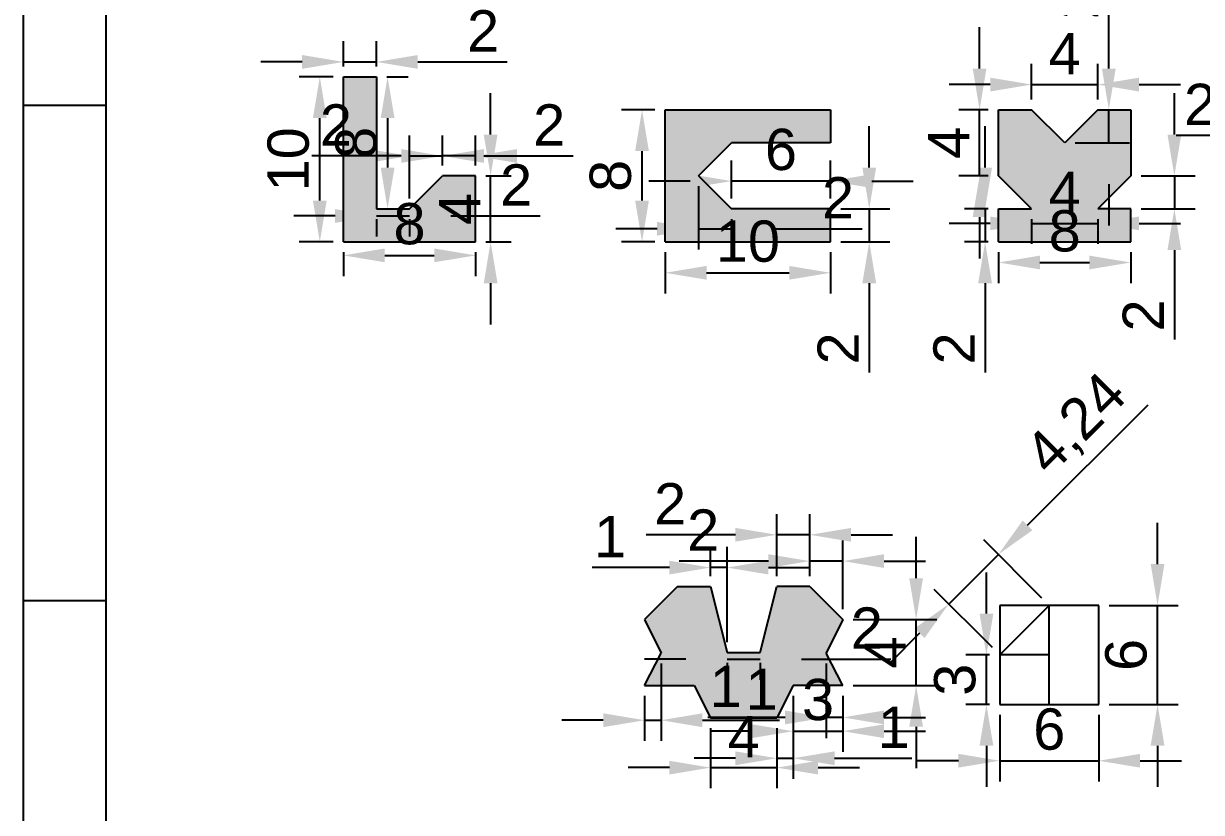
# Model space of a CAD drawing. Header units: millimetres. Extents: x 2695 to 2807, y 1181 to 1327.
# Drawn here: x 2695.4 to 2766.6, y 1241 to 1288.8 of the extents above; entities that cross this region are included whole.
import ezdxf

# ---------------------------------------------------------------- set-up
doc = ezdxf.new("R2010")
doc.units = ezdxf.units.MM
doc.styles.get("Standard").update_dxf_attribs({"font": 'arial.ttf'})
doc.dimstyles.new('ISO-25', dxfattribs={"dimtxt": 2.5, "dimasz": 2.5, "dimexe": 1.25, "dimexo": 0.625, "dimtad": 1, "dimtxsty": 'Standard', "dimcen": 2.5, "dimadec": 0, "dimazin": 0, "dimtfac": 1, "dimtmove": 0, "dimatfit": 3, "dimfxl": 1, "dimarcsym": 0})

# ---------------------------------------------------------------- blocks, each defined once
blk = doc.blocks.new('*D3')
at = {"color": 0, "lineweight": -2, "transparency": 16777216}
for p, q in [((2714.088, 1285.556), (2712.035, 1285.556)), ((2713.285, 1278.056), (2713.285, 1283.056)), ((2714.088, 1275.556), (2712.035, 1275.556))]:
    blk.add_line(p, q, dxfattribs=at)
at = {"color": 0, "transparency": 16777216}
for points in [[(2712.868, 1283.056), (2713.701, 1283.056), (2713.285, 1285.556)], [(2712.868, 1278.056), (2713.701, 1278.056), (2713.285, 1275.556)]]:
    blk.add_solid(points, dxfattribs=at)
at = {"layer": 'Defpoints', "color": 0, "transparency": 16777216}
for p in [(2713.285, 1285.556), (2714.713, 1285.556), (2714.713, 1275.556)]:
    blk.add_point(p, dxfattribs=at)
at = {"color": 0, "transparency": 16777216, "insert": (2711.383, 1280.556), "char_height": 2.5, "attachment_point": 5, "rotation": 90}
blk.add_mtext('10', dxfattribs=at)
blk = doc.blocks.new('*D4')
at = {"color": 0, "lineweight": -2, "transparency": 16777216}
for p, q in [((2714.713, 1286.181), (2714.713, 1287.707)), ((2716.713, 1286.181), (2716.713, 1287.707)), ((2712.213, 1286.457), (2709.713, 1286.457)), ((2714.713, 1286.457), (2716.713, 1286.457)), ((2719.213, 1286.457), (2724.619, 1286.457))]:
    blk.add_line(p, q, dxfattribs=at)
at = {"color": 0, "transparency": 16777216}
for points in [[(2712.213, 1286.874), (2712.213, 1286.041), (2714.713, 1286.457)], [(2719.213, 1286.874), (2719.213, 1286.041), (2716.713, 1286.457)]]:
    blk.add_solid(points, dxfattribs=at)
at = {"layer": 'Defpoints', "color": 0, "transparency": 16777216}
for p in [(2716.713, 1286.457), (2714.713, 1285.556), (2716.713, 1285.556)]:
    blk.add_point(p, dxfattribs=at)
at = {"color": 0, "transparency": 16777216, "insert": (2723.166, 1288.337), "char_height": 2.5, "attachment_point": 5}
blk.add_mtext('2', dxfattribs=at)
blk = doc.blocks.new('*D5')
at = {"color": 0, "lineweight": -2, "transparency": 16777216}
for p, q in [((2717.338, 1285.556), (2718.637, 1285.556)), ((2717.387, 1283.056), (2717.387, 1280.056)), ((2717.338, 1277.556), (2718.637, 1277.556))]:
    blk.add_line(p, q, dxfattribs=at)
at = {"color": 0, "transparency": 16777216}
for points in [[(2716.97, 1283.056), (2717.804, 1283.056), (2717.387, 1285.556)], [(2716.97, 1280.056), (2717.804, 1280.056), (2717.387, 1277.556)]]:
    blk.add_solid(points, dxfattribs=at)
at = {"layer": 'Defpoints', "color": 0, "transparency": 16777216}
for p in [(2716.713, 1285.556), (2716.713, 1277.556), (2717.387, 1277.556)]:
    blk.add_point(p, dxfattribs=at)
at = {"color": 0, "transparency": 16777216, "insert": (2715.486, 1281.556), "char_height": 2.5, "attachment_point": 5, "rotation": 90}
blk.add_mtext('8', dxfattribs=at)
blk = doc.blocks.new('*D6')
at = {"color": 0, "lineweight": -2, "transparency": 16777216}
for p, q in [((2714.213, 1277.125), (2711.713, 1277.125)), ((2716.713, 1277.125), (2718.713, 1277.125)), ((2716.713, 1276.931), (2716.713, 1275.875)), ((2718.713, 1276.931), (2718.713, 1275.875)), ((2721.213, 1277.125), (2726.619, 1277.125))]:
    blk.add_line(p, q, dxfattribs=at)
at = {"color": 0, "transparency": 16777216}
for points in [[(2714.213, 1277.541), (2714.213, 1276.708), (2716.713, 1277.125)], [(2721.213, 1277.541), (2721.213, 1276.708), (2718.713, 1277.125)]]:
    blk.add_solid(points, dxfattribs=at)
at = {"layer": 'Defpoints', "color": 0, "transparency": 16777216}
for p in [(2716.713, 1277.556), (2718.713, 1277.556), (2718.713, 1277.125)]:
    blk.add_point(p, dxfattribs=at)
at = {"color": 0, "transparency": 16777216, "insert": (2725.166, 1279.005), "char_height": 2.5, "attachment_point": 5}
blk.add_mtext('2', dxfattribs=at)
blk = doc.blocks.new('*D7')
at = {"color": 0, "lineweight": -2, "transparency": 16777216}
for p, q in [((2718.713, 1278.181), (2718.713, 1282.01)), ((2720.713, 1280.181), (2720.713, 1282.01)), ((2716.213, 1280.76), (2713.713, 1280.76)), ((2718.713, 1280.76), (2720.713, 1280.76)), ((2723.213, 1280.76), (2728.619, 1280.76))]:
    blk.add_line(p, q, dxfattribs=at)
at = {"color": 0, "transparency": 16777216}
for points in [[(2716.213, 1281.177), (2716.213, 1280.344), (2718.713, 1280.76)], [(2723.213, 1281.177), (2723.213, 1280.344), (2720.713, 1280.76)]]:
    blk.add_solid(points, dxfattribs=at)
at = {"layer": 'Defpoints', "color": 0, "transparency": 16777216}
for p in [(2720.713, 1280.76), (2720.713, 1279.556), (2718.713, 1277.556)]:
    blk.add_point(p, dxfattribs=at)
at = {"color": 0, "transparency": 16777216, "insert": (2727.166, 1282.64), "char_height": 2.5, "attachment_point": 5}
blk.add_mtext('2', dxfattribs=at)
blk = doc.blocks.new('*D8')
at = {"color": 0, "lineweight": -2, "transparency": 16777216}
for p, q in [((2720.713, 1280.181), (2720.713, 1282.01)), ((2722.713, 1280.181), (2722.713, 1282.01)), ((2718.213, 1280.76), (2712.808, 1280.76)), ((2722.713, 1280.76), (2720.713, 1280.76)), ((2725.213, 1280.76), (2727.713, 1280.76))]:
    blk.add_line(p, q, dxfattribs=at)
at = {"color": 0, "transparency": 16777216}
for points in [[(2718.213, 1281.177), (2718.213, 1280.344), (2720.713, 1280.76)], [(2725.213, 1281.177), (2725.213, 1280.344), (2722.713, 1280.76)]]:
    blk.add_solid(points, dxfattribs=at)
at = {"layer": 'Defpoints', "color": 0, "transparency": 16777216}
for p in [(2720.713, 1280.76), (2720.713, 1279.556), (2722.713, 1279.556)]:
    blk.add_point(p, dxfattribs=at)
at = {"color": 0, "transparency": 16777216, "insert": (2714.261, 1282.64), "char_height": 2.5, "attachment_point": 5}
blk.add_mtext('2', dxfattribs=at)
blk = doc.blocks.new('*D9')
at = {"color": 0, "lineweight": -2, "transparency": 16777216}
for p, q in [((2723.622, 1282.056), (2723.622, 1284.556)), ((2723.338, 1279.556), (2724.872, 1279.556)), ((2723.622, 1275.556), (2723.622, 1279.556)), ((2723.338, 1275.556), (2724.872, 1275.556)), ((2723.622, 1273.056), (2723.622, 1270.556))]:
    blk.add_line(p, q, dxfattribs=at)
at = {"color": 0, "transparency": 16777216}
for points in [[(2723.205, 1282.056), (2724.039, 1282.056), (2723.622, 1279.556)], [(2723.205, 1273.056), (2724.039, 1273.056), (2723.622, 1275.556)]]:
    blk.add_solid(points, dxfattribs=at)
at = {"layer": 'Defpoints', "color": 0, "transparency": 16777216}
for p in [(2722.713, 1279.556), (2723.622, 1279.556), (2722.713, 1275.556)]:
    blk.add_point(p, dxfattribs=at)
at = {"color": 0, "transparency": 16777216, "insert": (2721.747, 1277.556), "char_height": 2.5, "attachment_point": 5, "rotation": 90}
blk.add_mtext('4', dxfattribs=at)
blk = doc.blocks.new('*D10')
at = {"color": 0, "lineweight": -2, "transparency": 16777216}
for p, q in [((2714.713, 1274.931), (2714.713, 1273.489)), ((2717.213, 1274.739), (2720.213, 1274.739)), ((2722.713, 1274.931), (2722.713, 1273.489))]:
    blk.add_line(p, q, dxfattribs=at)
at = {"color": 0, "transparency": 16777216}
for points in [[(2717.213, 1275.156), (2717.213, 1274.323), (2714.713, 1274.739)], [(2720.213, 1275.156), (2720.213, 1274.323), (2722.713, 1274.739)]]:
    blk.add_solid(points, dxfattribs=at)
at = {"layer": 'Defpoints', "color": 0, "transparency": 16777216}
for p in [(2714.713, 1275.556), (2722.713, 1275.556), (2722.713, 1274.739)]:
    blk.add_point(p, dxfattribs=at)
at = {"color": 0, "transparency": 16777216, "insert": (2718.713, 1276.641), "char_height": 2.5, "attachment_point": 5}
blk.add_mtext('8', dxfattribs=at)
blk = doc.blocks.new('*D11')
at = {"color": 0, "lineweight": -2, "transparency": 16777216}
for p, q in [((2733.568, 1283.556), (2731.535, 1283.556)), ((2732.785, 1278.056), (2732.785, 1281.056)), ((2733.568, 1275.556), (2731.535, 1275.556))]:
    blk.add_line(p, q, dxfattribs=at)
at = {"color": 0, "transparency": 16777216}
for points in [[(2732.368, 1281.056), (2733.201, 1281.056), (2732.785, 1283.556)], [(2732.368, 1278.056), (2733.201, 1278.056), (2732.785, 1275.556)]]:
    blk.add_solid(points, dxfattribs=at)
at = {"layer": 'Defpoints', "color": 0, "transparency": 16777216}
for p in [(2732.785, 1283.556), (2734.193, 1283.556), (2734.193, 1275.556)]:
    blk.add_point(p, dxfattribs=at)
at = {"color": 0, "transparency": 16777216, "insert": (2730.883, 1279.556), "char_height": 2.5, "attachment_point": 5, "rotation": 90}
blk.add_mtext('8', dxfattribs=at)
blk = doc.blocks.new('*D12')
at = {"color": 0, "lineweight": -2, "transparency": 16777216}
for p, q in [((2734.193, 1274.931), (2734.193, 1272.434)), ((2744.193, 1274.931), (2744.193, 1272.434)), ((2736.693, 1273.684), (2741.693, 1273.684))]:
    blk.add_line(p, q, dxfattribs=at)
at = {"color": 0, "transparency": 16777216}
for points in [[(2736.693, 1274.101), (2736.693, 1273.267), (2734.193, 1273.684)], [(2741.693, 1274.101), (2741.693, 1273.267), (2744.193, 1273.684)]]:
    blk.add_solid(points, dxfattribs=at)
at = {"layer": 'Defpoints', "color": 0, "transparency": 16777216}
for p in [(2734.193, 1275.556), (2744.193, 1275.556), (2744.193, 1273.684)]:
    blk.add_point(p, dxfattribs=at)
at = {"color": 0, "transparency": 16777216, "insert": (2739.193, 1275.585), "char_height": 2.5, "attachment_point": 5}
blk.add_mtext('10', dxfattribs=at)
blk = doc.blocks.new('*D13')
at = {"color": 0, "lineweight": -2, "transparency": 16777216}
for p, q in [((2746.536, 1280.056), (2746.536, 1282.556)), ((2744.818, 1277.556), (2747.786, 1277.556)), ((2746.536, 1277.556), (2746.536, 1275.556)), ((2744.818, 1275.556), (2747.786, 1275.556)), ((2746.536, 1273.056), (2746.536, 1267.65))]:
    blk.add_line(p, q, dxfattribs=at)
at = {"color": 0, "transparency": 16777216}
for points in [[(2746.12, 1280.056), (2746.953, 1280.056), (2746.536, 1277.556)], [(2746.12, 1273.056), (2746.953, 1273.056), (2746.536, 1275.556)]]:
    blk.add_solid(points, dxfattribs=at)
at = {"layer": 'Defpoints', "color": 0, "transparency": 16777216}
for p in [(2744.193, 1277.556), (2744.193, 1275.556), (2746.536, 1275.556)]:
    blk.add_point(p, dxfattribs=at)
at = {"color": 0, "transparency": 16777216, "insert": (2744.656, 1269.103), "char_height": 2.5, "attachment_point": 5, "rotation": 90}
blk.add_mtext('2', dxfattribs=at)
blk = doc.blocks.new('*D14')
at = {"color": 0, "lineweight": -2, "transparency": 16777216}
for p, q in [((2738.193, 1278.181), (2738.193, 1280.489)), ((2744.193, 1278.181), (2744.193, 1280.489)), ((2735.693, 1279.239), (2733.193, 1279.239)), ((2744.193, 1279.239), (2738.193, 1279.239)), ((2746.693, 1279.239), (2749.193, 1279.239))]:
    blk.add_line(p, q, dxfattribs=at)
at = {"color": 0, "transparency": 16777216}
for points in [[(2735.693, 1279.656), (2735.693, 1278.823), (2738.193, 1279.239)], [(2746.693, 1279.656), (2746.693, 1278.823), (2744.193, 1279.239)]]:
    blk.add_solid(points, dxfattribs=at)
at = {"layer": 'Defpoints', "color": 0, "transparency": 16777216}
for p in [(2738.193, 1279.239), (2738.193, 1277.556), (2744.193, 1277.556)]:
    blk.add_point(p, dxfattribs=at)
at = {"color": 0, "transparency": 16777216, "insert": (2741.193, 1281.141), "char_height": 2.5, "attachment_point": 5}
blk.add_mtext('6', dxfattribs=at)
blk = doc.blocks.new('*D15')
at = {"color": 0, "lineweight": -2, "transparency": 16777216}
for p, q in [((2736.193, 1278.931), (2736.193, 1275.1)), ((2738.193, 1276.931), (2738.193, 1275.1)), ((2733.693, 1276.35), (2731.193, 1276.35)), ((2736.193, 1276.35), (2738.193, 1276.35)), ((2740.693, 1276.35), (2746.099, 1276.35))]:
    blk.add_line(p, q, dxfattribs=at)
at = {"color": 0, "transparency": 16777216}
for points in [[(2733.693, 1276.767), (2733.693, 1275.934), (2736.193, 1276.35)], [(2740.693, 1276.767), (2740.693, 1275.934), (2738.193, 1276.35)]]:
    blk.add_solid(points, dxfattribs=at)
at = {"layer": 'Defpoints', "color": 0, "transparency": 16777216}
for p in [(2736.193, 1279.556), (2738.193, 1277.556), (2738.193, 1276.35)]:
    blk.add_point(p, dxfattribs=at)
at = {"color": 0, "transparency": 16777216, "insert": (2744.646, 1278.231), "char_height": 2.5, "attachment_point": 5}
blk.add_mtext('2', dxfattribs=at)
blk = doc.blocks.new('*D16')
at = {"color": 0, "lineweight": -2, "transparency": 16777216}
for p, q in [((2754.364, 1274.931), (2754.364, 1273.058)), ((2762.364, 1274.931), (2762.364, 1273.058)), ((2756.864, 1274.308), (2759.864, 1274.308))]:
    blk.add_line(p, q, dxfattribs=at)
at = {"color": 0, "transparency": 16777216}
for points in [[(2756.864, 1274.725), (2756.864, 1273.892), (2754.364, 1274.308)], [(2759.864, 1274.725), (2759.864, 1273.892), (2762.364, 1274.308)]]:
    blk.add_solid(points, dxfattribs=at)
at = {"layer": 'Defpoints', "color": 0, "transparency": 16777216}
for p in [(2754.364, 1275.556), (2762.364, 1275.556), (2762.364, 1274.308)]:
    blk.add_point(p, dxfattribs=at)
at = {"color": 0, "transparency": 16777216, "insert": (2758.364, 1276.21), "char_height": 2.5, "attachment_point": 5}
blk.add_mtext('8', dxfattribs=at)
blk = doc.blocks.new('*D17')
at = {"color": 0, "lineweight": -2, "transparency": 16777216}
for p, q in [((2756.364, 1276.931), (2756.364, 1275.429)), ((2760.364, 1276.931), (2760.364, 1275.429)), ((2753.864, 1276.679), (2751.364, 1276.679)), ((2756.364, 1276.679), (2760.364, 1276.679)), ((2762.864, 1276.679), (2765.364, 1276.679))]:
    blk.add_line(p, q, dxfattribs=at)
at = {"color": 0, "transparency": 16777216}
for points in [[(2753.864, 1277.095), (2753.864, 1276.262), (2756.364, 1276.679)], [(2762.864, 1277.095), (2762.864, 1276.262), (2760.364, 1276.679)]]:
    blk.add_solid(points, dxfattribs=at)
at = {"layer": 'Defpoints', "color": 0, "transparency": 16777216}
for p in [(2756.364, 1277.556), (2760.364, 1277.556), (2760.364, 1276.679)]:
    blk.add_point(p, dxfattribs=at)
at = {"color": 0, "transparency": 16777216, "insert": (2758.364, 1278.554), "char_height": 2.5, "attachment_point": 5}
blk.add_mtext('4', dxfattribs=at)
blk = doc.blocks.new('*D18')
at = {"color": 0, "lineweight": -2, "transparency": 16777216}
for p, q in [((2756.364, 1284.181), (2756.364, 1286.336)), ((2760.364, 1284.181), (2760.364, 1286.336)), ((2753.864, 1285.086), (2751.364, 1285.086)), ((2756.364, 1285.086), (2760.364, 1285.086)), ((2762.864, 1285.086), (2765.364, 1285.086))]:
    blk.add_line(p, q, dxfattribs=at)
at = {"color": 0, "transparency": 16777216}
for points in [[(2753.864, 1285.503), (2753.864, 1284.669), (2756.364, 1285.086)], [(2762.864, 1285.503), (2762.864, 1284.669), (2760.364, 1285.086)]]:
    blk.add_solid(points, dxfattribs=at)
at = {"layer": 'Defpoints', "color": 0, "transparency": 16777216}
for p in [(2760.364, 1285.086), (2756.364, 1283.556), (2760.364, 1283.556)]:
    blk.add_point(p, dxfattribs=at)
at = {"color": 0, "transparency": 16777216, "insert": (2758.364, 1286.961), "char_height": 2.5, "attachment_point": 5}
blk.add_mtext('4', dxfattribs=at)
blk = doc.blocks.new('*D19')
at = {"color": 0, "lineweight": -2, "transparency": 16777216}
for p, q in [((2761.036, 1286.056), (2761.036, 1291.462)), ((2760.989, 1283.556), (2762.286, 1283.556)), ((2761.036, 1281.556), (2761.036, 1283.556)), ((2758.989, 1281.556), (2762.286, 1281.556)), ((2761.036, 1279.056), (2761.036, 1276.556))]:
    blk.add_line(p, q, dxfattribs=at)
at = {"color": 0, "transparency": 16777216}
for points in [[(2760.619, 1286.056), (2761.452, 1286.056), (2761.036, 1283.556)], [(2760.619, 1279.056), (2761.452, 1279.056), (2761.036, 1281.556)]]:
    blk.add_solid(points, dxfattribs=at)
at = {"layer": 'Defpoints', "color": 0, "transparency": 16777216}
for p in [(2760.364, 1283.556), (2761.036, 1283.556), (2758.364, 1281.556)]:
    blk.add_point(p, dxfattribs=at)
at = {"color": 0, "transparency": 16777216, "insert": (2759.155, 1290.009), "char_height": 2.5, "attachment_point": 5, "rotation": 90}
blk.add_mtext('2', dxfattribs=at)
blk = doc.blocks.new('*D20')
at = {"color": 0, "lineweight": -2, "transparency": 16777216}
for p, q in [((2765.002, 1282.056), (2765.002, 1284.556)), ((2762.989, 1279.556), (2766.252, 1279.556)), ((2765.002, 1279.556), (2765.002, 1277.556)), ((2762.989, 1277.556), (2766.252, 1277.556)), ((2765.002, 1275.056), (2765.002, 1269.65))]:
    blk.add_line(p, q, dxfattribs=at)
at = {"color": 0, "transparency": 16777216}
for points in [[(2764.585, 1282.056), (2765.418, 1282.056), (2765.002, 1279.556)], [(2764.585, 1275.056), (2765.418, 1275.056), (2765.002, 1277.556)]]:
    blk.add_solid(points, dxfattribs=at)
at = {"layer": 'Defpoints', "color": 0, "transparency": 16777216}
for p in [(2762.364, 1279.556), (2762.364, 1277.556), (2765.002, 1277.556)]:
    blk.add_point(p, dxfattribs=at)
at = {"color": 0, "transparency": 16777216, "insert": (2763.122, 1271.103), "char_height": 2.5, "attachment_point": 5, "rotation": 90}
blk.add_mtext('2', dxfattribs=at)
blk = doc.blocks.new('*D21')
at = {"color": 0, "lineweight": -2, "transparency": 16777216}
for p, q in [((2753.215, 1286.056), (2753.215, 1288.556)), ((2753.739, 1283.556), (2751.965, 1283.556)), ((2753.215, 1279.556), (2753.215, 1283.556)), ((2753.739, 1279.556), (2751.965, 1279.556)), ((2753.215, 1277.056), (2753.215, 1274.556))]:
    blk.add_line(p, q, dxfattribs=at)
at = {"color": 0, "transparency": 16777216}
for points in [[(2752.798, 1286.056), (2753.631, 1286.056), (2753.215, 1283.556)], [(2752.798, 1277.056), (2753.631, 1277.056), (2753.215, 1279.556)]]:
    blk.add_solid(points, dxfattribs=at)
at = {"layer": 'Defpoints', "color": 0, "transparency": 16777216}
for p in [(2753.215, 1283.556), (2754.364, 1283.556), (2754.364, 1279.556)]:
    blk.add_point(p, dxfattribs=at)
at = {"color": 0, "transparency": 16777216, "insert": (2751.34, 1281.556), "char_height": 2.5, "attachment_point": 5, "rotation": 90}
blk.add_mtext('4', dxfattribs=at)
blk = doc.blocks.new('*D22')
at = {"color": 0, "lineweight": -2, "transparency": 16777216}
for p, q in [((2753.548, 1280.056), (2753.548, 1282.556)), ((2753.739, 1277.556), (2752.298, 1277.556)), ((2753.548, 1277.556), (2753.548, 1275.556)), ((2753.739, 1275.556), (2752.298, 1275.556)), ((2753.548, 1273.056), (2753.548, 1267.65))]:
    blk.add_line(p, q, dxfattribs=at)
at = {"color": 0, "transparency": 16777216}
for points in [[(2753.131, 1280.056), (2753.965, 1280.056), (2753.548, 1277.556)], [(2753.131, 1273.056), (2753.965, 1273.056), (2753.548, 1275.556)]]:
    blk.add_solid(points, dxfattribs=at)
at = {"layer": 'Defpoints', "color": 0, "transparency": 16777216}
for p in [(2754.364, 1277.556), (2753.548, 1275.556), (2754.364, 1275.556)]:
    blk.add_point(p, dxfattribs=at)
at = {"color": 0, "transparency": 16777216, "insert": (2751.668, 1269.103), "char_height": 2.5, "attachment_point": 5, "rotation": 90}
blk.add_mtext('2', dxfattribs=at)
blk = doc.blocks.new('*D24')
at = {"color": 0, "lineweight": -2, "transparency": 16777216}
for p, q in [((2773.007, 1282.181), (2773.007, 1283.256)), ((2775.007, 1282.181), (2775.007, 1283.256)), ((2770.507, 1282.006), (2765.101, 1282.006)), ((2775.007, 1282.006), (2773.007, 1282.006)), ((2777.507, 1282.006), (2780.007, 1282.006))]:
    blk.add_line(p, q, dxfattribs=at)
at = {"color": 0, "transparency": 16777216}
for points in [[(2770.507, 1282.423), (2770.507, 1281.59), (2773.007, 1282.006)], [(2777.507, 1282.423), (2777.507, 1281.59), (2775.007, 1282.006)]]:
    blk.add_solid(points, dxfattribs=at)
at = {"layer": 'Defpoints', "color": 0, "transparency": 16777216}
for p in [(2773.007, 1282.006), (2773.007, 1281.556), (2775.007, 1281.556)]:
    blk.add_point(p, dxfattribs=at)
at = {"color": 0, "transparency": 16777216, "insert": (2766.554, 1283.886), "char_height": 2.5, "attachment_point": 5}
blk.add_mtext('2', dxfattribs=at)
blk = doc.blocks.new('*D59')
at = {"color": 0, "lineweight": -2, "transparency": 16777216}
for p, q in [((2736.938, 1246.1), (2736.938, 1242.462)), ((2740.938, 1246.1), (2740.938, 1242.462)), ((2734.438, 1243.712), (2731.938, 1243.712)), ((2736.938, 1243.712), (2740.938, 1243.712)), ((2743.438, 1243.712), (2745.938, 1243.712))]:
    blk.add_line(p, q, dxfattribs=at)
at = {"color": 0, "transparency": 16777216}
for points in [[(2734.438, 1244.128), (2734.438, 1243.295), (2736.938, 1243.712)], [(2743.438, 1244.128), (2743.438, 1243.295), (2740.938, 1243.712)]]:
    blk.add_solid(points, dxfattribs=at)
at = {"layer": 'Defpoints', "color": 0, "transparency": 16777216}
for p in [(2736.938, 1246.725), (2740.938, 1246.725), (2740.938, 1243.712)]:
    blk.add_point(p, dxfattribs=at)
at = {"color": 0, "transparency": 16777216, "insert": (2738.938, 1245.587), "char_height": 2.5, "attachment_point": 5}
blk.add_mtext('4', dxfattribs=at)
blk = doc.blocks.new('*D60')
at = {"color": 0, "lineweight": -2, "transparency": 16777216}
for p, q in [((2741.938, 1248.063), (2741.938, 1243.031)), ((2740.938, 1246.1), (2740.938, 1243.031)), ((2738.438, 1244.281), (2735.938, 1244.281)), ((2740.938, 1244.281), (2741.938, 1244.281)), ((2744.438, 1244.281), (2749.109, 1244.281))]:
    blk.add_line(p, q, dxfattribs=at)
at = {"color": 0, "transparency": 16777216}
for points in [[(2738.438, 1244.698), (2738.438, 1243.864), (2740.938, 1244.281)], [(2744.438, 1244.698), (2744.438, 1243.864), (2741.938, 1244.281)]]:
    blk.add_solid(points, dxfattribs=at)
at = {"layer": 'Defpoints', "color": 0, "transparency": 16777216}
for p in [(2741.938, 1248.688), (2740.938, 1246.725), (2741.938, 1244.281)]:
    blk.add_point(p, dxfattribs=at)
at = {"color": 0, "transparency": 16777216, "insert": (2748.023, 1246.161), "char_height": 2.5, "attachment_point": 5}
blk.add_mtext('1', dxfattribs=at)
blk = doc.blocks.new('*D61')
at = {"color": 0, "lineweight": -2, "transparency": 16777216}
for p, q in [((2741.938, 1248.063), (2741.938, 1244.668)), ((2744.938, 1248.063), (2744.938, 1244.668)), ((2739.438, 1245.918), (2736.938, 1245.918)), ((2741.938, 1245.918), (2744.938, 1245.918)), ((2747.438, 1245.918), (2749.938, 1245.918))]:
    blk.add_line(p, q, dxfattribs=at)
at = {"color": 0, "transparency": 16777216}
for points in [[(2739.438, 1246.335), (2739.438, 1245.502), (2741.938, 1245.918)], [(2747.438, 1246.335), (2747.438, 1245.502), (2744.938, 1245.918)]]:
    blk.add_solid(points, dxfattribs=at)
at = {"layer": 'Defpoints', "color": 0, "transparency": 16777216}
for p in [(2741.938, 1248.688), (2744.938, 1248.688), (2744.938, 1245.918)]:
    blk.add_point(p, dxfattribs=at)
at = {"color": 0, "transparency": 16777216, "insert": (2743.438, 1247.821), "char_height": 2.5, "attachment_point": 5}
blk.add_mtext('3', dxfattribs=at)
blk = doc.blocks.new('*D62')
at = {"color": 0, "lineweight": -2, "transparency": 16777216}
for p, q in [((2743.938, 1250.025), (2743.938, 1245.502)), ((2744.938, 1248.063), (2744.938, 1245.502)), ((2741.438, 1246.752), (2736.767, 1246.752)), ((2744.938, 1246.752), (2743.938, 1246.752)), ((2747.438, 1246.752), (2749.938, 1246.752))]:
    blk.add_line(p, q, dxfattribs=at)
at = {"color": 0, "transparency": 16777216}
for points in [[(2741.438, 1247.169), (2741.438, 1246.335), (2743.938, 1246.752)], [(2747.438, 1247.169), (2747.438, 1246.335), (2744.938, 1246.752)]]:
    blk.add_solid(points, dxfattribs=at)
at = {"layer": 'Defpoints', "color": 0, "transparency": 16777216}
for p in [(2743.938, 1250.65), (2744.938, 1248.688), (2743.938, 1246.752)]:
    blk.add_point(p, dxfattribs=at)
at = {"color": 0, "transparency": 16777216, "insert": (2737.853, 1248.632), "char_height": 2.5, "attachment_point": 5}
blk.add_mtext('1', dxfattribs=at)
blk = doc.blocks.new('*D63')
at = {"color": 0, "lineweight": -2, "transparency": 16777216}
for p, q in [((2749.375, 1255.188), (2749.375, 1257.688)), ((2745.563, 1252.688), (2750.625, 1252.688)), ((2749.375, 1248.688), (2749.375, 1252.688)), ((2745.563, 1248.688), (2750.625, 1248.688)), ((2749.375, 1246.188), (2749.375, 1243.688))]:
    blk.add_line(p, q, dxfattribs=at)
at = {"color": 0, "transparency": 16777216}
for points in [[(2748.958, 1255.188), (2749.791, 1255.188), (2749.375, 1252.688)], [(2748.958, 1246.188), (2749.791, 1246.188), (2749.375, 1248.688)]]:
    blk.add_solid(points, dxfattribs=at)
at = {"layer": 'Defpoints', "color": 0, "transparency": 16777216}
for p in [(2744.938, 1252.688), (2749.375, 1252.688), (2744.938, 1248.688)]:
    blk.add_point(p, dxfattribs=at)
at = {"color": 0, "transparency": 16777216, "insert": (2747.5, 1250.688), "char_height": 2.5, "attachment_point": 5, "rotation": 90}
blk.add_mtext('4', dxfattribs=at)
blk = doc.blocks.new('*D64')
at = {"color": 0, "lineweight": -2, "transparency": 16777216}
for p, q in [((2742.938, 1255.313), (2742.938, 1257.471)), ((2744.938, 1253.313), (2744.938, 1257.471)), ((2740.438, 1256.221), (2735.032, 1256.221)), ((2744.938, 1256.221), (2742.938, 1256.221)), ((2747.438, 1256.221), (2749.938, 1256.221))]:
    blk.add_line(p, q, dxfattribs=at)
at = {"color": 0, "transparency": 16777216}
for points in [[(2740.438, 1256.638), (2740.438, 1255.805), (2742.938, 1256.221)], [(2747.438, 1256.638), (2747.438, 1255.805), (2744.938, 1256.221)]]:
    blk.add_solid(points, dxfattribs=at)
at = {"layer": 'Defpoints', "color": 0, "transparency": 16777216}
for p in [(2742.938, 1256.221), (2742.938, 1254.688), (2744.938, 1252.688)]:
    blk.add_point(p, dxfattribs=at)
at = {"color": 0, "transparency": 16777216, "insert": (2736.485, 1258.102), "char_height": 2.5, "attachment_point": 5}
blk.add_mtext('2', dxfattribs=at)
blk = doc.blocks.new('*D65')
at = {"color": 0, "lineweight": -2, "transparency": 16777216}
for p, q in [((2740.938, 1255.313), (2740.938, 1259.065)), ((2742.938, 1255.313), (2742.938, 1259.065)), ((2738.438, 1257.815), (2733.032, 1257.815)), ((2742.938, 1257.815), (2740.938, 1257.815)), ((2745.438, 1257.815), (2747.938, 1257.815))]:
    blk.add_line(p, q, dxfattribs=at)
at = {"color": 0, "transparency": 16777216}
for points in [[(2738.438, 1258.232), (2738.438, 1257.399), (2740.938, 1257.815)], [(2745.438, 1258.232), (2745.438, 1257.399), (2742.938, 1257.815)]]:
    blk.add_solid(points, dxfattribs=at)
at = {"layer": 'Defpoints', "color": 0, "transparency": 16777216}
for p in [(2740.938, 1257.815), (2740.938, 1254.688), (2742.938, 1254.688)]:
    blk.add_point(p, dxfattribs=at)
at = {"color": 0, "transparency": 16777216, "insert": (2734.485, 1259.695), "char_height": 2.5, "attachment_point": 5}
blk.add_mtext('2', dxfattribs=at)
blk = doc.blocks.new('*D66')
at = {"color": 0, "lineweight": -2, "transparency": 16777216}
for p, q in [((2736.938, 1255.313), (2736.938, 1257.079)), ((2737.938, 1251.313), (2737.938, 1257.079)), ((2734.438, 1255.829), (2729.767, 1255.829)), ((2737.938, 1255.829), (2736.938, 1255.829)), ((2740.438, 1255.829), (2742.938, 1255.829))]:
    blk.add_line(p, q, dxfattribs=at)
at = {"color": 0, "transparency": 16777216}
for points in [[(2734.438, 1256.246), (2734.438, 1255.412), (2736.938, 1255.829)], [(2740.438, 1256.246), (2740.438, 1255.412), (2737.938, 1255.829)]]:
    blk.add_solid(points, dxfattribs=at)
at = {"layer": 'Defpoints', "color": 0, "transparency": 16777216}
for p in [(2736.938, 1255.829), (2736.938, 1254.688), (2737.938, 1250.688)]:
    blk.add_point(p, dxfattribs=at)
at = {"color": 0, "transparency": 16777216, "insert": (2730.852, 1257.709), "char_height": 2.5, "attachment_point": 5}
blk.add_mtext('1', dxfattribs=at)
blk = doc.blocks.new('*D67')
at = {"color": 0, "lineweight": -2, "transparency": 16777216}
for p, q in [((2735.438, 1250.287), (2732.938, 1250.287)), ((2737.938, 1250.287), (2739.938, 1250.287)), ((2737.938, 1250.063), (2737.938, 1249.037)), ((2739.938, 1250.063), (2739.938, 1249.037)), ((2742.438, 1250.287), (2747.844, 1250.287))]:
    blk.add_line(p, q, dxfattribs=at)
at = {"color": 0, "transparency": 16777216}
for points in [[(2735.438, 1250.704), (2735.438, 1249.871), (2737.938, 1250.287)], [(2742.438, 1250.704), (2742.438, 1249.871), (2739.938, 1250.287)]]:
    blk.add_solid(points, dxfattribs=at)
at = {"layer": 'Defpoints', "color": 0, "transparency": 16777216}
for p in [(2737.938, 1250.688), (2739.938, 1250.688), (2739.938, 1250.287)]:
    blk.add_point(p, dxfattribs=at)
at = {"color": 0, "transparency": 16777216, "insert": (2746.391, 1252.167), "char_height": 2.5, "attachment_point": 5}
blk.add_mtext('2', dxfattribs=at)
blk = doc.blocks.new('*D68')
at = {"color": 0, "lineweight": -2, "transparency": 16777216}
for p, q in [((2733.938, 1250.025), (2733.938, 1245.334)), ((2732.938, 1248.063), (2732.938, 1245.334)), ((2730.438, 1246.584), (2727.938, 1246.584)), ((2732.938, 1246.584), (2733.938, 1246.584)), ((2736.438, 1246.584), (2741.108, 1246.584))]:
    blk.add_line(p, q, dxfattribs=at)
at = {"color": 0, "transparency": 16777216}
for points in [[(2730.438, 1247.001), (2730.438, 1246.167), (2732.938, 1246.584)], [(2736.438, 1247.001), (2736.438, 1246.167), (2733.938, 1246.584)]]:
    blk.add_solid(points, dxfattribs=at)
at = {"layer": 'Defpoints', "color": 0, "transparency": 16777216}
for p in [(2733.938, 1250.65), (2732.938, 1248.688), (2733.938, 1246.584)]:
    blk.add_point(p, dxfattribs=at)
at = {"color": 0, "transparency": 16777216, "insert": (2740.023, 1248.464), "char_height": 2.5, "attachment_point": 5}
blk.add_mtext('1', dxfattribs=at)
blk = doc.blocks.new('*D69')
at = {"color": 0, "lineweight": -2, "transparency": 16777216}
for p, q in [((2754.431, 1246.914), (2754.431, 1242.88)), ((2760.431, 1246.914), (2760.431, 1242.88)), ((2751.931, 1244.13), (2749.431, 1244.13)), ((2754.431, 1244.13), (2760.431, 1244.13)), ((2762.931, 1244.13), (2765.431, 1244.13))]:
    blk.add_line(p, q, dxfattribs=at)
at = {"color": 0, "transparency": 16777216}
for points in [[(2751.931, 1244.546), (2751.931, 1243.713), (2754.431, 1244.13)], [(2762.931, 1244.546), (2762.931, 1243.713), (2760.431, 1244.13)]]:
    blk.add_solid(points, dxfattribs=at)
at = {"layer": 'Defpoints', "color": 0, "transparency": 16777216}
for p in [(2754.431, 1247.539), (2760.431, 1247.539), (2760.431, 1244.13)]:
    blk.add_point(p, dxfattribs=at)
at = {"color": 0, "transparency": 16777216, "insert": (2757.431, 1246.031), "char_height": 2.5, "attachment_point": 5}
blk.add_mtext('6', dxfattribs=at)
blk = doc.blocks.new('*D70')
at = {"color": 0, "lineweight": -2, "transparency": 16777216}
for p, q in [((2753.628, 1253.039), (2753.628, 1255.539)), ((2753.806, 1250.539), (2752.378, 1250.539)), ((2753.628, 1247.539), (2753.628, 1250.539)), ((2753.806, 1247.539), (2752.378, 1247.539)), ((2753.628, 1245.039), (2753.628, 1242.539))]:
    blk.add_line(p, q, dxfattribs=at)
at = {"color": 0, "transparency": 16777216}
for points in [[(2753.211, 1253.039), (2754.045, 1253.039), (2753.628, 1250.539)], [(2753.211, 1245.039), (2754.045, 1245.039), (2753.628, 1247.539)]]:
    blk.add_solid(points, dxfattribs=at)
at = {"layer": 'Defpoints', "color": 0, "transparency": 16777216}
for p in [(2753.628, 1250.539), (2754.431, 1250.539), (2754.431, 1247.539)]:
    blk.add_point(p, dxfattribs=at)
at = {"color": 0, "transparency": 16777216, "insert": (2751.726, 1249.039), "char_height": 2.5, "attachment_point": 5, "rotation": 90}
blk.add_mtext('3', dxfattribs=at)
blk = doc.blocks.new('*D71')
at = {"color": 0, "lineweight": -2, "transparency": 16777216}
for p, q in [((2756.116, 1258.389), (2763.424, 1265.696)), ((2756.989, 1253.981), (2753.465, 1257.505)), ((2751.349, 1253.621), (2754.349, 1256.621)), ((2753.989, 1250.981), (2750.465, 1254.505)), ((2749.581, 1251.853), (2747.813, 1250.086))]:
    blk.add_line(p, q, dxfattribs=at)
at = {"color": 0, "transparency": 16777216}
for points in [[(2755.822, 1258.683), (2756.411, 1258.094), (2754.349, 1256.621)], [(2749.286, 1252.148), (2749.876, 1251.559), (2751.349, 1253.621)]]:
    blk.add_solid(points, dxfattribs=at)
at = {"layer": 'Defpoints', "color": 0, "transparency": 16777216}
for p in [(2754.349, 1256.621), (2757.431, 1253.539), (2754.431, 1250.539)]:
    blk.add_point(p, dxfattribs=at)
at = {"color": 0, "transparency": 16777216, "insert": (2759.15, 1264.431), "char_height": 2.5, "attachment_point": 5, "rotation": 45}
blk.add_mtext('4,24', dxfattribs=at)
blk = doc.blocks.new('*D72')
at = {"color": 0, "lineweight": -2, "transparency": 16777216}
for p, q in [((2763.984, 1256.039), (2763.984, 1258.539)), ((2761.056, 1253.539), (2765.234, 1253.539)), ((2763.984, 1247.539), (2763.984, 1253.539)), ((2761.056, 1247.539), (2765.234, 1247.539)), ((2763.984, 1245.039), (2763.984, 1242.539))]:
    blk.add_line(p, q, dxfattribs=at)
at = {"color": 0, "transparency": 16777216}
for points in [[(2763.568, 1256.039), (2764.401, 1256.039), (2763.984, 1253.539)], [(2763.568, 1245.039), (2764.401, 1245.039), (2763.984, 1247.539)]]:
    blk.add_solid(points, dxfattribs=at)
at = {"layer": 'Defpoints', "color": 0, "transparency": 16777216}
for p in [(2760.431, 1253.539), (2763.984, 1253.539), (2760.431, 1247.539)]:
    blk.add_point(p, dxfattribs=at)
at = {"color": 0, "transparency": 16777216, "insert": (2762.083, 1250.539), "char_height": 2.5, "attachment_point": 5, "rotation": 90}
blk.add_mtext('6', dxfattribs=at)

msp = doc.modelspace()

# ---------------------------------------------------------------- hatches: boundary and pattern name
h = msp.add_hatch(color=256)
h.set_gradient(color1=(147, 149, 152), tint=1, name='CYLINDER')
h.paths.add_polyline_path([(2714.713, 1294.368), (2724.713, 1296.368), (2724.713, 1297.368), (2719.713, 1297.368), (2719.713, 1298.368), (2724.713, 1298.368), (2724.713, 1299.368), (2714.713, 1301.368)])
h.paths.add_polyline_path([(2735.895, 1298.868), (2731.895, 1298.868), (2731.895, 1296.868), (2735.895, 1296.868), (2739.895, 1294.368), (2741.895, 1294.368), (2741.895, 1297.368), (2739.895, 1297.368), (2739.895, 1298.368), (2741.895, 1298.368), (2741.895, 1301.368), (2739.895, 1301.368)])
h.paths.add_polyline_path([(2749.657, 1296.368), (2751.657, 1296.368), (2753.657, 1298.368), (2755.657, 1296.368), (2757.657, 1296.368), (2757.657, 1300.368), (2749.657, 1300.368)])
h.paths.add_polyline_path([(2769.03, 1298.368), (2767.03, 1297.368), (2767.03, 1294.368), (2770.03, 1294.368), (2771.03, 1296.368), (2772.03, 1294.368), (2775.03, 1294.368), (2775.03, 1297.368), (2773.03, 1298.368), (2775.03, 1299.368), (2775.03, 1302.368), (2772.03, 1302.368), (2771.03, 1300.368), (2770.03, 1302.368), (2767.03, 1302.368), (2767.03, 1299.368)])
h.paths.add_polyline_path([(2716.713, 1285.556), (2714.713, 1285.556), (2714.713, 1275.556), (2722.713, 1275.556), (2722.713, 1279.556), (2720.713, 1279.556), (2718.713, 1277.556), (2716.713, 1277.556)])
h.paths.add_polyline_path([(2738.193, 1281.556), (2744.193, 1281.556), (2744.193, 1283.556), (2734.193, 1283.556), (2734.193, 1275.556), (2744.193, 1275.556), (2744.193, 1277.556), (2738.193, 1277.556), (2736.193, 1279.556)])
h.paths.add_polyline_path([(2758.364, 1281.556), (2756.364, 1283.556), (2754.364, 1283.556), (2754.364, 1279.556), (2756.364, 1277.556), (2754.364, 1277.556), (2754.364, 1275.556), (2762.364, 1275.556), (2762.364, 1277.556), (2760.364, 1277.556), (2762.364, 1279.556), (2762.364, 1283.556), (2760.364, 1283.556)])
h.paths.add_polyline_path([(2775.007, 1279.556), (2777.007, 1281.556), (2779.007, 1281.556), (2779.007, 1282.556), (2781.007, 1282.556), (2781.007, 1281.556), (2783.007, 1281.556), (2783.007, 1283.556), (2773.007, 1283.556), (2773.007, 1281.556), (2775.007, 1281.556), (2773.007, 1279.556), (2775.007, 1277.556), (2773.007, 1277.556), (2773.007, 1275.556), (2783.007, 1275.556), (2783.007, 1277.556), (2781.007, 1277.556), (2781.007, 1276.556), (2779.007, 1276.556), (2779.007, 1277.556), (2777.007, 1277.556)])
h.paths.add_polyline_path([(2759.416, 1296.834), (2759.416, 1300.027), (2754.264, 1300.027), (2754.264, 1296.834)], flags=9)
h.paths.add_polyline_path([(2718.085, 1279.966), (2718.085, 1283.158), (2712.933, 1283.158), (2712.933, 1279.966)], flags=9)
h.paths.add_polyline_path([(2724.362, 1276.022), (2724.362, 1279.214), (2719.21, 1279.214), (2719.21, 1276.022)], flags=9)
h.paths.add_polyline_path([(2717.123, 1274.042), (2720.316, 1274.042), (2720.316, 1279.194), (2717.123, 1279.194)], flags=9)
h.paths.add_polyline_path([(2743.091, 1275.61), (2746.283, 1275.61), (2746.283, 1280.762), (2743.091, 1280.762)], flags=9)
h.paths.add_polyline_path([(2756.83, 1275.939), (2760.022, 1275.939), (2760.022, 1281.09), (2756.83, 1281.09)], flags=24)
h.paths.add_polyline_path([(2761.776, 1288.454), (2761.776, 1291.646), (2756.624, 1291.646), (2756.624, 1288.454)], flags=9)
h.paths.add_polyline_path([(2764.999, 1281.266), (2768.191, 1281.266), (2768.191, 1286.418), (2764.999, 1286.418)], flags=9)
h.paths.add_polyline_path([(2784.206, 1282.454), (2784.206, 1285.646), (2779.054, 1285.646), (2779.054, 1282.454)], flags=9)
h.paths.add_polyline_path([(2775.333, 1274.38), (2780.468, 1274.38), (2780.468, 1279.532), (2775.333, 1279.532)], flags=9)
h = msp.add_hatch(color=256)
h.set_gradient(color1=(173, 221, 247), tint=1)
h.paths.add_polyline_path([(2736.938, 1254.688), (2734.938, 1254.688), (2732.938, 1252.688), (2733.938, 1250.65), (2732.938, 1248.688), (2735.938, 1248.688), (2736.938, 1246.725), (2740.938, 1246.725), (2741.938, 1248.688), (2744.938, 1248.688), (2743.938, 1250.65), (2744.938, 1252.688), (2742.938, 1254.688), (2740.938, 1254.688), (2739.938, 1250.688), (2737.938, 1250.688)])

# ---------------------------------------------------------------- linework, layer by layer
for p, q in [((2714.713, 1275.556), (2714.713, 1285.556)), ((2714.713, 1285.556), (2716.713, 1285.556)), ((2716.713, 1285.556), (2716.713, 1277.556)), ((2700.356, 1283.819), (2695.356, 1283.819)), ((2734.193, 1275.556), (2734.193, 1283.556)), ((2734.193, 1283.556), (2744.193, 1283.556)), ((2744.193, 1283.556), (2744.193, 1281.556)), ((2754.364, 1279.556), (2754.364, 1283.556)), ((2754.364, 1283.556), (2756.364, 1283.556)), ((2758.364, 1281.556), (2756.364, 1283.556)), ((2760.364, 1283.556), (2758.364, 1281.556)), ((2760.364, 1283.556), (2762.364, 1283.556)), ((2762.364, 1283.556), (2762.364, 1279.556)), ((2736.193, 1279.556), (2738.193, 1281.556)), ((2744.193, 1281.556), (2738.193, 1281.556)), ((2718.713, 1277.556), (2720.713, 1279.556)), ((2722.713, 1279.556), (2720.713, 1279.556)), ((2722.713, 1275.556), (2722.713, 1279.556)), ((2736.193, 1279.556), (2738.193, 1277.556)), ((2756.364, 1277.556), (2754.364, 1279.556)), ((2762.364, 1279.556), (2760.364, 1277.556)), ((2716.713, 1277.556), (2718.713, 1277.556)), ((2744.193, 1277.556), (2738.193, 1277.556)), ((2744.193, 1275.556), (2744.193, 1277.556)), ((2754.364, 1275.556), (2754.364, 1277.556)), ((2754.364, 1277.556), (2756.364, 1277.556)), ((2762.364, 1277.556), (2760.364, 1277.556)), ((2762.364, 1275.556), (2762.364, 1277.556)), ((2714.713, 1275.556), (2722.713, 1275.556)), ((2734.193, 1275.556), (2744.193, 1275.556)), ((2754.364, 1275.556), (2762.364, 1275.556)), ((2734.938, 1254.688), (2732.938, 1252.688)), ((2734.938, 1254.688), (2736.938, 1254.688)), ((2736.938, 1254.688), (2737.938, 1250.688)), ((2739.938, 1250.688), (2740.938, 1254.688)), ((2742.938, 1254.688), (2740.938, 1254.688)), ((2742.938, 1254.688), (2744.938, 1252.688)), ((2700.356, 1253.819), (2695.356, 1253.819)), ((2760.431, 1253.539), (2754.431, 1253.539)), ((2754.431, 1253.539), (2754.431, 1247.539)), ((2754.431, 1250.539), (2757.431, 1253.539)), ((2757.431, 1247.539), (2757.431, 1253.539)), ((2760.431, 1247.539), (2760.431, 1253.539)), ((2732.938, 1252.688), (2733.938, 1250.65)), ((2744.938, 1252.688), (2743.938, 1250.65)), ((2732.938, 1248.688), (2733.938, 1250.65)), ((2737.938, 1250.688), (2739.938, 1250.688)), ((2744.938, 1248.688), (2743.938, 1250.65)), ((2757.431, 1250.539), (2754.431, 1250.539)), ((2732.938, 1248.688), (2735.938, 1248.688)), ((2735.938, 1248.688), (2736.938, 1246.725)), ((2741.938, 1248.688), (2740.938, 1246.725)), ((2744.938, 1248.688), (2741.938, 1248.688)), ((2754.431, 1247.539), (2760.431, 1247.539)), ((2736.938, 1246.725), (2740.938, 1246.725))]:
    msp.add_line(p, q)
for points in [[(2695.356, 1327.059), (2806.554, 1327.059), (2806.554, 1180.58), (2695.356, 1180.58)], [(2700.356, 1322.059), (2801.554, 1322.059), (2801.554, 1185.58), (2700.356, 1185.58)]]:
    msp.add_lwpolyline(points, close=True)

# ---------------------------------------------------------------- dimensions: what is measured, and where the dimension line sits
for base, p1, p2, picture, middle in [((2761.036, 1283.556), (2758.364, 1281.556), (2760.364, 1283.556), '*D19', (2759.155, 1290.009)), ((2753.215, 1283.556), (2754.364, 1279.556), (2754.364, 1283.556), '*D21', (2751.34, 1281.556)), ((2713.285, 1285.556), (2714.713, 1275.556), (2714.713, 1285.556), '*D3', (2711.383, 1280.556)), ((2717.387, 1277.556), (2716.713, 1285.556), (2716.713, 1277.556), '*D5', (2715.486, 1281.556)), ((2723.622, 1279.556), (2722.713, 1275.556), (2722.713, 1279.556), '*D9', (2721.747, 1277.556)), ((2765.002, 1277.556), (2762.364, 1279.556), (2762.364, 1277.556), '*D20', (2763.122, 1271.103)), ((2732.785, 1283.556), (2734.193, 1275.556), (2734.193, 1283.556), '*D11', (2730.883, 1279.556)), ((2746.536, 1275.556), (2744.193, 1277.556), (2744.193, 1275.556), '*D13', (2744.656, 1269.103)), ((2753.548, 1275.556), (2754.364, 1277.556), (2754.364, 1275.556), '*D22', (2751.668, 1269.103)), ((2763.984, 1253.539), (2760.431, 1247.539), (2760.431, 1253.539), '*D72', (2762.083, 1250.539)), ((2749.375, 1252.688), (2744.938, 1248.688), (2744.938, 1252.688), '*D63', (2747.5, 1250.688)), ((2753.628, 1250.539), (2754.431, 1247.539), (2754.431, 1250.539), '*D70', (2751.726, 1249.039))]:
    dim = msp.add_linear_dim(base=base, p1=p1, p2=p2, angle=90, dimstyle='ISO-25')
    dim.commit()
    dim.dimension.update_dxf_attribs({"geometry": picture, "text_midpoint": middle})
for base, p1, p2, picture, middle in [((2716.713, 1286.457), (2714.713, 1285.556), (2716.713, 1285.556), '*D4', (2723.166, 1288.337)), ((2760.364, 1285.086), (2756.364, 1283.556), (2760.364, 1283.556), '*D18', (2758.364, 1286.961)), ((2773.007, 1282.006), (2775.007, 1281.556), (2773.007, 1281.556), '*D24', (2766.554, 1283.886)), ((2720.713, 1280.76), (2722.713, 1279.556), (2720.713, 1279.556), '*D8', (2714.261, 1282.64)), ((2720.713, 1280.76), (2718.713, 1277.556), (2720.713, 1279.556), '*D7', (2727.166, 1282.64)), ((2738.193, 1279.239), (2744.193, 1277.556), (2738.193, 1277.556), '*D14', (2741.193, 1281.141)), ((2718.713, 1277.125), (2716.713, 1277.556), (2718.713, 1277.556), '*D6', (2725.166, 1279.005)), ((2738.193, 1276.35), (2736.193, 1279.556), (2738.193, 1277.556), '*D15', (2744.646, 1278.231)), ((2760.364, 1276.679), (2756.364, 1277.556), (2760.364, 1277.556), '*D17', (2758.364, 1278.554)), ((2722.713, 1274.739), (2714.713, 1275.556), (2722.713, 1275.556), '*D10', (2718.713, 1276.641)), ((2762.364, 1274.308), (2754.364, 1275.556), (2762.364, 1275.556), '*D16', (2758.364, 1276.21)), ((2744.193, 1273.684), (2734.193, 1275.556), (2744.193, 1275.556), '*D12', (2739.193, 1275.585)), ((2740.938, 1257.815), (2742.938, 1254.688), (2740.938, 1254.688), '*D65', (2734.485, 1259.695)), ((2742.938, 1256.221), (2744.938, 1252.688), (2742.938, 1254.688), '*D64', (2736.485, 1258.102)), ((2736.938, 1255.829), (2737.938, 1250.688), (2736.938, 1254.688), '*D66', (2730.852, 1257.709)), ((2739.938, 1250.287), (2737.938, 1250.688), (2739.938, 1250.688), '*D67', (2746.391, 1252.167)), ((2733.938, 1246.584), (2732.938, 1248.688), (2733.938, 1250.65), '*D68', (2740.023, 1248.464)), ((2743.938, 1246.752), (2744.938, 1248.688), (2743.938, 1250.65), '*D62', (2737.853, 1248.632)), ((2744.938, 1245.918), (2741.938, 1248.688), (2744.938, 1248.688), '*D61', (2743.438, 1247.821)), ((2741.938, 1244.281), (2740.938, 1246.725), (2741.938, 1248.688), '*D60', (2748.023, 1246.161)), ((2760.431, 1244.13), (2754.431, 1247.539), (2760.431, 1247.539), '*D69', (2757.431, 1246.031)), ((2740.938, 1243.712), (2736.938, 1246.725), (2740.938, 1246.725), '*D59', (2738.938, 1245.587))]:
    dim = msp.add_linear_dim(base=base, p1=p1, p2=p2, dimstyle='ISO-25')
    dim.commit()
    dim.dimension.update_dxf_attribs({"geometry": picture, "text_midpoint": middle})
dim = msp.add_aligned_dim(p1=(2754.431, 1250.539), p2=(2757.431, 1253.539), distance=4.359, dimstyle='ISO-25')
dim.commit()
dim.dimension.update_dxf_attribs({"geometry": '*D71', "text_midpoint": (2759.15, 1264.431)})

doc.saveas('drawing.dxf')
